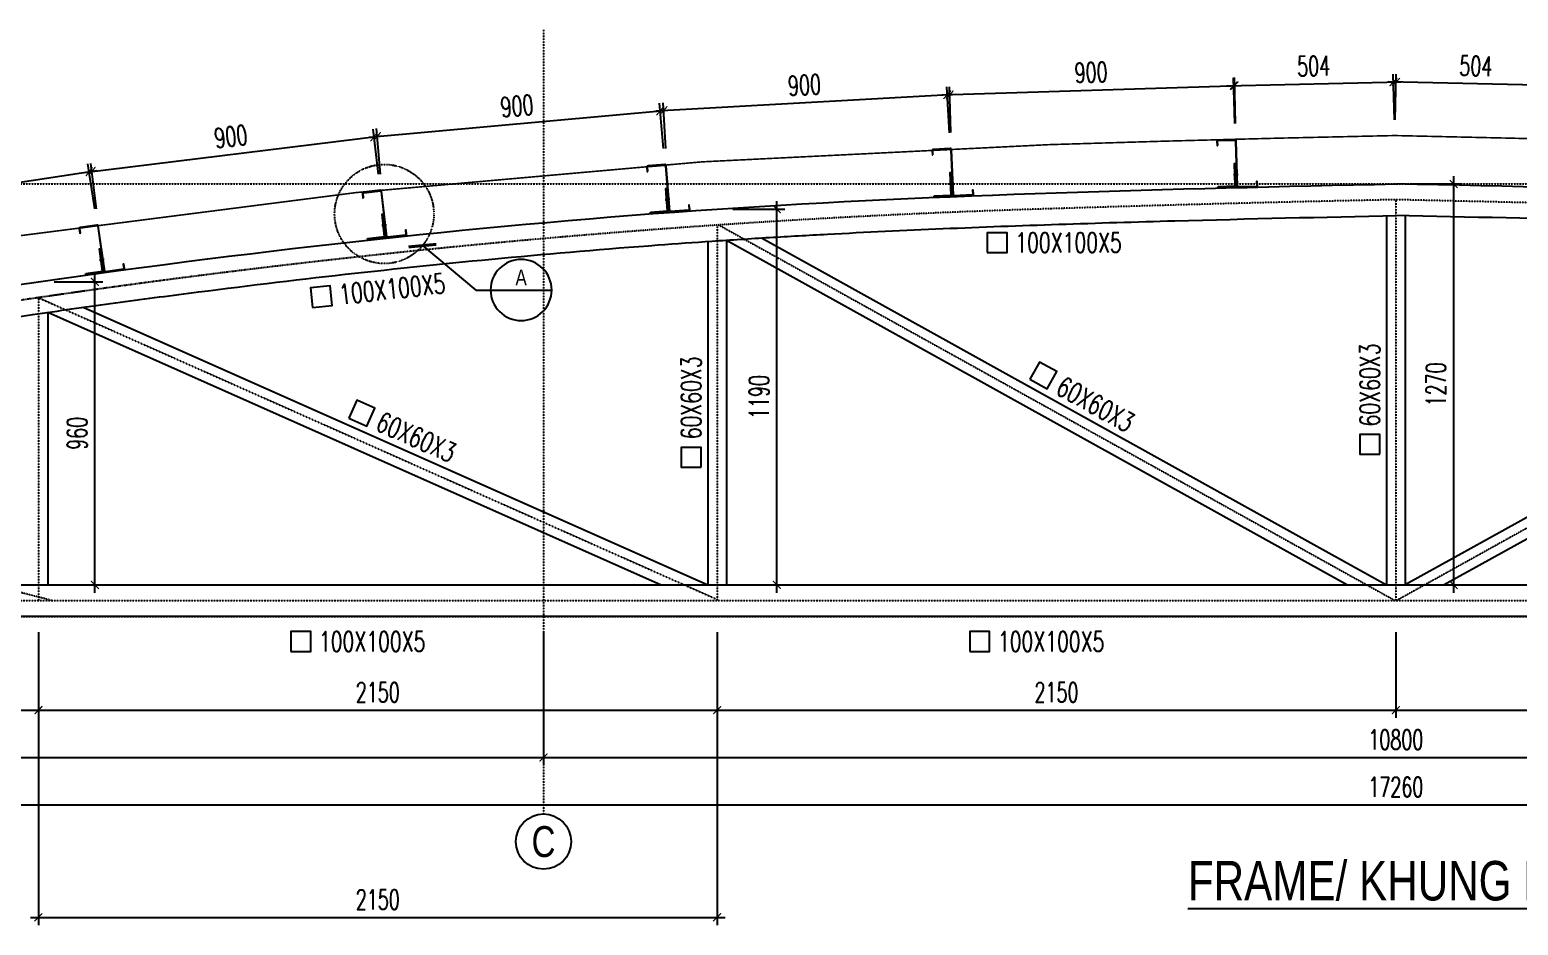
# Model space of a CAD drawing. Header units: millimetres. Extents: x -702765 to 835888, y -645289 to 262.
# Drawn here: x 602216 to 621077, y -596171 to -584826 of the extents above; entities that cross this region are included whole.
import ezdxf
from ezdxf.enums import TextEntityAlignment as Align

# ---------------------------------------------------------------- set-up
doc = ezdxf.new("R2010")
doc.units = ezdxf.units.MM
doc.header["$LTSCALE"] = 0.01
for name, pattern in [('CENTER2', [1.125, 0.75, -0.125, 0.125, -0.125]), ('DASHED2', [0.375, 0.25, -0.125]), ('HIDDEN', [9.525, 6.35, -3.175])]:
    doc.linetypes.add(name, pattern=pattern)
doc.layers.add('0-Text', color=31, linetype='Continuous', lineweight=30)
doc.layers.add('ccu11-Dim', color=8, linetype='Continuous', lineweight=18)
for name, color, linetype in [('ccu11-Chidan', 9, 'Continuous'), ('ccu11-Khuat', 9, 'HIDDEN'), ('ccu11-Manh', 8, 'Continuous'), ('ccu11-Text', 31, 'Continuous'), ('ccu11-Thay', 7, 'Continuous'), ('ccu11-Thep', 4, 'Continuous'), ('ccu11-Truc', 13, 'CENTER2')]:
    doc.layers.add(name, color=color, linetype=linetype)
doc.styles.add('ccu11-dim', font='vnsimli.shx', dxfattribs={"width": 0.65, "bigfont": 'bigfont.shx'})
doc.styles.add('ccu11-VnAvantH', font='VHAVAN.TTF')
doc.styles.add('ccu11-VnAvH-B', font='VHAVANB.TTF')
doc.styles.add('ccu11_vnsimli', font='vnsimli.shx', dxfattribs={"width": 0.8, "bigfont": 'vns.shx'})
doc.dimstyles.new('ccu11-100x2', dxfattribs={"dimscale": 100, "dimtxt": 2.5, "dimasz": 1, "dimexe": 1, "dimexo": 2, "dimgap": 1, "dimtad": 1, "dimdec": 0, "dimlfac": 0.5, "dimdsep": 46, "dimtxsty": 'ccu11-dim', "dimblk": 'ARCHTICK', "dimcen": -1, "dimdle": 1, "dimclrd": 256, "dimclre": 256, "dimclrt": 31, "dimadec": 0, "dimazin": 2, "dimtfac": 0.1, "dimtdec": 0, "dimtmove": 0, "dimatfit": 1, "dimldrblk": 'ARCHTICK', "dimfxl": 0, "dimtvp": 0.833333, "dimtolj": 1, "dimtzin": 12, "dimarcsym": 0})
doc.dimstyles.new('ccu11-100x4', dxfattribs={"dimscale": 100, "dimtxt": 2.5, "dimasz": 1, "dimexe": 1, "dimexo": 2, "dimgap": 1, "dimtad": 1, "dimdec": 0, "dimlfac": 0.25, "dimdsep": 46, "dimtxsty": 'ccu11-dim', "dimblk": 'ARCHTICK', "dimcen": -1, "dimdle": 1, "dimclrd": 256, "dimclre": 256, "dimclrt": 31, "dimadec": 0, "dimazin": 2, "dimtfac": 0.1, "dimtdec": 0, "dimtmove": 0, "dimatfit": 1, "dimldrblk": 'ARCHTICK', "dimfxl": 0, "dimtvp": 0.833333, "dimtolj": 1, "dimtzin": 12, "dimarcsym": 0})

# ---------------------------------------------------------------- blocks, each defined once
blk = doc.blocks.new('_ArchTick')
at = {"color": 0, "linetype": 'ByBlock', "const_width": 0.15}
blk.add_lwpolyline([(-0.5, -0.5), (0.5, 0.5)], dxfattribs=at)
blk = doc.blocks.new('*D715')
at = {"layer": 'ccu11-Manh', "lineweight": -2}
for p, q in [((620259, -591959), (620259, -586679)), ((619726, -586779), (620359, -586779)), ((619726, -591859), (620359, -591859))]:
    blk.add_line(p, q, dxfattribs=at)
at = {"layer": 'Defpoints', "color": 0}
for p in [(619526, -586779), (620259, -586779), (619526, -591859)]:
    blk.add_point(p, dxfattribs=at)
at = {"layer": 'ccu11-Manh', "lineweight": -2, "xscale": 100, "yscale": 100, "zscale": 100}
for p, rotation in [((620259, -586779), 90), ((620259, -591859), 270)]:
    blk.add_blockref('_ArchTick', p, dxfattribs=dict(at, rotation=rotation))
at = {"layer": 'ccu11-Manh', "color": 31, "insert": (620034, -589319), "char_height": 250, "attachment_point": 5, "rotation": 90, "style": 'ccu11-dim'}
blk.add_mtext('\\A1;1270', dxfattribs=at)
blk = doc.blocks.new('*D717')
at = {"layer": 'ccu11-Manh', "lineweight": -2}
for p, q in [((602526, -588019), (603142, -588019)), ((603042, -591959), (603042, -587919)), ((602526, -591859), (603142, -591859))]:
    blk.add_line(p, q, dxfattribs=at)
at = {"layer": 'Defpoints', "color": 0}
for p in [(602326, -588019), (603042, -588019), (602326, -591859)]:
    blk.add_point(p, dxfattribs=at)
at = {"layer": 'ccu11-Manh', "lineweight": -2, "xscale": 100, "yscale": 100, "zscale": 100}
for p, rotation in [((603042, -588019), 90), ((603042, -591859), 270)]:
    blk.add_blockref('_ArchTick', p, dxfattribs=dict(at, rotation=rotation))
at = {"layer": 'ccu11-Manh', "color": 31, "insert": (602817, -589939), "char_height": 250, "attachment_point": 5, "rotation": 90, "style": 'ccu11-dim'}
blk.add_mtext('\\A1;960', dxfattribs=at)
blk = doc.blocks.new('*D718')
at = {"layer": 'ccu11-Manh', "lineweight": -2}
for p, q in [((611126, -587099), (611783, -587099)), ((611683, -591959), (611683, -586999)), ((611126, -591859), (611783, -591859))]:
    blk.add_line(p, q, dxfattribs=at)
at = {"layer": 'Defpoints', "color": 0}
for p in [(610926, -587099), (611683, -587099), (610926, -591859)]:
    blk.add_point(p, dxfattribs=at)
at = {"layer": 'ccu11-Manh', "lineweight": -2, "xscale": 100, "yscale": 100, "zscale": 100}
for p, rotation in [((611683, -587099), 90), ((611683, -591859), 270)]:
    blk.add_blockref('_ArchTick', p, dxfattribs=dict(at, rotation=rotation))
at = {"layer": 'ccu11-Manh', "color": 31, "insert": (611458, -589479), "char_height": 250, "attachment_point": 5, "rotation": 90, "style": 'ccu11-dim'}
blk.add_mtext('\\A1;1190', dxfattribs=at)
blk = doc.blocks.new('*U691')
at = {"layer": 'ccu11-Manh'}
for p, q in [((619, 162), (562, 162)), ((571, 171), (571, 153))]:
    blk.add_line(p, q, dxfattribs=at)
blk.add_lwpolyline([(364, 20), (580, 20), (580, 304), (600, 304), (600, 0), (364, 0)], close=True, dxfattribs=at)
at = {"layer": 'ccu11-Thep'}
blk.add_lwpolyline([(371, 538), (371, 593, -0.414214), (379, 601), (592, 601, -0.414214), (600, 593), (600, 15, 0.414214), (615, 0), (845, 0, 0.414214), (860, 15), (860, 70), (852, 70), (852, 15, -0.414214), (845, 8), (615, 8, -0.414214), (608, 15), (607, 593, 0.414214), (592, 608), (379, 608, 0.414214), (363, 593), (363, 538), (371, 538)], format="xyb", dxfattribs=at)
blk = doc.blocks.new('*U692')
at = {"layer": 'ccu11-Truc', "color": 0, "linetype": 'ByBlock', "lineweight": -2, "transparency": 16777216}
for p, rotation in [((1902181, 260775), 2.605742973666896), ((1905778, 260900), 1.52210432343685), ((1898588, 260554), 4.510553669320915), ((1895004, 260211), 6.407564428172361), ((1891433, 259756), 8.045831446326384)]:
    blk.add_blockref('*U691', p, dxfattribs=dict(at, rotation=rotation))
blk = doc.blocks.new('*D726')
at = {"layer": 'ccu11-Dim', "lineweight": -2}
for p, q in [((603040, -587094), (602954, -586525)), ((599310, -587175), (603068, -586609)), ((599480, -587630), (599394, -587061))]:
    blk.add_line(p, q, dxfattribs=at)
at = {"layer": 'Defpoints', "color": 0}
for p in [(602969, -586624), (603069, -587292), (599510, -587828)]:
    blk.add_point(p, dxfattribs=at)
at = {"layer": 'ccu11-Dim', "lineweight": -2, "xscale": 100, "yscale": 100, "zscale": 100}
for p, rotation in [((602969, -586624), 8.56427055594974), ((599409, -587160), 188.5642705559497)]:
    blk.add_blockref('_ArchTick', p, dxfattribs=dict(at, rotation=rotation))
at = {"layer": 'ccu11-Dim', "color": 31, "insert": (601155, -586670), "char_height": 250, "attachment_point": 5, "rotation": 8.5643, "style": 'ccu11-dim'}
blk.add_mtext('\\A1;900', dxfattribs=at)
blk = doc.blocks.new('*D727')
at = {"layer": 'ccu11-Dim', "lineweight": -2}
for p, q in [((602905, -586633), (606677, -586171)), ((606635, -586656), (606566, -586084)), ((603062, -587093), (602992, -586521))]:
    blk.add_line(p, q, dxfattribs=at)
at = {"layer": 'Defpoints', "color": 0}
for p in [(606578, -586183), (606660, -586854), (603086, -587291)]:
    blk.add_point(p, dxfattribs=at)
at = {"layer": 'ccu11-Dim', "lineweight": -2, "xscale": 100, "yscale": 100, "zscale": 100}
for p, rotation in [((606578, -586183), 6.975073427227532), ((603004, -586620), 186.9750734272276)]:
    blk.add_blockref('_ArchTick', p, dxfattribs=dict(at, rotation=rotation))
at = {"layer": 'ccu11-Dim', "color": 31, "insert": (604764, -586178), "char_height": 250, "attachment_point": 5, "rotation": 6.9751, "style": 'ccu11-dim'}
blk.add_mtext('\\A1;900', dxfattribs=at)
blk = doc.blocks.new('*D728')
at = {"layer": 'ccu11-Dim', "lineweight": -2}
for p, q in [((610246, -586331), (610194, -585754)), ((606518, -586187), (610303, -585845)), ((606661, -586655), (606609, -586078))]:
    blk.add_line(p, q, dxfattribs=at)
at = {"layer": 'Defpoints', "color": 0}
for p in [(610203, -585854), (610264, -586530), (606679, -586854)]:
    blk.add_point(p, dxfattribs=at)
at = {"layer": 'ccu11-Dim', "lineweight": -2, "xscale": 100, "yscale": 100, "zscale": 100}
for p, rotation in [((610203, -585854), 5.16457966271027), ((606618, -586178), 185.1645796627103)]:
    blk.add_blockref('_ArchTick', p, dxfattribs=dict(at, rotation=rotation))
at = {"layer": 'ccu11-Dim', "color": 31, "insert": (608390, -585792), "char_height": 250, "attachment_point": 5, "rotation": 5.1646, "style": 'ccu11-dim'}
blk.add_mtext('\\A1;900', dxfattribs=at)
blk = doc.blocks.new('*D729')
at = {"layer": 'ccu11-Dim', "lineweight": -2}
for p, q in [((613869, -586131), (613836, -585549)), ((610148, -585855), (613942, -585643)), ((610274, -586332), (610242, -585750))]:
    blk.add_line(p, q, dxfattribs=at)
at = {"layer": 'Defpoints', "color": 0}
for p in [(613842, -585649), (613880, -586331), (610286, -586532)]:
    blk.add_point(p, dxfattribs=at)
at = {"layer": 'ccu11-Dim', "lineweight": -2, "xscale": 100, "yscale": 100, "zscale": 100}
for p, rotation in [((613842, -585649), 3.191961917684105), ((610248, -585849), 183.1919619176841)]:
    blk.add_blockref('_ArchTick', p, dxfattribs=dict(at, rotation=rotation))
at = {"layer": 'ccu11-Dim', "color": 31, "insert": (612032, -585525), "char_height": 250, "attachment_point": 5, "rotation": 3.192, "style": 'ccu11-dim'}
blk.add_mtext('\\A1;900', dxfattribs=at)
blk = doc.blocks.new('*D730')
at = {"layer": 'ccu11-Dim', "lineweight": -2}
for p, q in [((617486, -586012), (617468, -585434)), ((613773, -585651), (617571, -585531)), ((613888, -586126), (613870, -585548))]:
    blk.add_line(p, q, dxfattribs=at)
at = {"layer": 'Defpoints', "color": 0}
for p in [(617471, -585534), (613894, -586326), (617493, -586212)]:
    blk.add_point(p, dxfattribs=at)
at = {"layer": 'ccu11-Dim', "lineweight": -2, "xscale": 100, "yscale": 100, "zscale": 100}
for p, rotation in [((613873, -585648), 181.8095428113726), ((617471, -585534), 1.809542811372651)]:
    blk.add_blockref('_ArchTick', p, dxfattribs=dict(at, rotation=rotation))
at = {"layer": 'ccu11-Dim', "color": 31, "insert": (615665, -585366), "char_height": 250, "attachment_point": 5, "rotation": 1.8095, "style": 'ccu11-dim'}
blk.add_mtext('\\A1;900', dxfattribs=at)
blk = doc.blocks.new('*D731')
at = {"layer": 'ccu11-Dim', "lineweight": -2}
for p, q in [((617493, -586013), (617480, -585433)), ((619508, -585967), (619494, -585387)), ((617382, -585536), (619596, -585485))]:
    blk.add_line(p, q, dxfattribs=at)
at = {"layer": 'Defpoints', "color": 0}
for p in [(619496, -585487), (619512, -586167), (617498, -586213)]:
    blk.add_point(p, dxfattribs=at)
at = {"layer": 'ccu11-Dim', "lineweight": -2, "xscale": 100, "yscale": 100, "zscale": 100}
for p, rotation in [((619496, -585487), 1.315318767992489), ((617482, -585533), 181.3153187679925)]:
    blk.add_blockref('_ArchTick', p, dxfattribs=dict(at, rotation=rotation))
at = {"layer": 'ccu11-Dim', "color": 31, "insert": (618484, -585285), "char_height": 250, "attachment_point": 5, "rotation": 1.3153, "style": 'ccu11-dim'}
blk.add_mtext('\\A1;504', dxfattribs=at)
blk = doc.blocks.new('*D742')
at = {"layer": 'ccu11-Dim', "lineweight": -2}
for p, q in [((619517, -585967), (619531, -585387)), ((621531, -586013), (621545, -585433)), ((621642, -585536), (619428, -585485))]:
    blk.add_line(p, q, dxfattribs=at)
at = {"layer": 'Defpoints', "color": 0}
for p in [(619528, -585487), (619513, -586167), (621527, -586213)]:
    blk.add_point(p, dxfattribs=at)
at = {"layer": 'ccu11-Dim', "lineweight": -2, "xscale": 100, "yscale": 100, "zscale": 100}
for p, rotation in [((619528, -585487), 178.6846812320075), ((621542, -585533), 358.6846812320075)]:
    blk.add_blockref('_ArchTick', p, dxfattribs=dict(at, rotation=rotation))
at = {"layer": 'ccu11-Dim', "color": 31, "insert": (620540, -585285), "char_height": 250, "attachment_point": 5, "rotation": 358.6847, "style": 'ccu11-dim'}
blk.add_mtext('\\A1;504', dxfattribs=at)
blk = doc.blocks.new('*D746')
at = {"layer": 'ccu11-Manh', "lineweight": -2}
for p, q in [((593726, -592459), (593726, -593545)), ((602326, -592459), (602326, -593545)), ((593626, -593445), (602426, -593445))]:
    blk.add_line(p, q, dxfattribs=at)
at = {"layer": 'Defpoints', "color": 0}
for p in [(593726, -592259), (602326, -592259), (602326, -593445)]:
    blk.add_point(p, dxfattribs=at)
at = {"layer": 'ccu11-Manh', "lineweight": -2, "xscale": 100, "yscale": 100, "zscale": 100, "rotation": 180}
blk.add_blockref('_ArchTick', (593726, -593445), dxfattribs=at)
at = {"layer": 'ccu11-Manh', "lineweight": -2, "xscale": 100, "yscale": 100, "zscale": 100}
blk.add_blockref('_ArchTick', (602326, -593445), dxfattribs=at)
at = {"layer": 'ccu11-Manh', "color": 31, "insert": (598026, -593220), "char_height": 250, "attachment_point": 5, "style": 'ccu11-dim'}
blk.add_mtext('\\A1;2150', dxfattribs=at)
blk = doc.blocks.new('*D747')
at = {"layer": 'ccu11-Manh', "lineweight": -2}
for p, q in [((602326, -592459), (602326, -593545)), ((610926, -592459), (610926, -593545)), ((602226, -593445), (611026, -593445))]:
    blk.add_line(p, q, dxfattribs=at)
at = {"layer": 'Defpoints', "color": 0}
for p in [(602326, -592259), (610926, -592259), (610926, -593445)]:
    blk.add_point(p, dxfattribs=at)
at = {"layer": 'ccu11-Manh', "lineweight": -2, "xscale": 100, "yscale": 100, "zscale": 100, "rotation": 180}
blk.add_blockref('_ArchTick', (602326, -593445), dxfattribs=at)
at = {"layer": 'ccu11-Manh', "lineweight": -2, "xscale": 100, "yscale": 100, "zscale": 100}
blk.add_blockref('_ArchTick', (610926, -593445), dxfattribs=at)
at = {"layer": 'ccu11-Manh', "color": 31, "insert": (606626, -593220), "char_height": 250, "attachment_point": 5, "style": 'ccu11-dim'}
blk.add_mtext('\\A1;2150', dxfattribs=at)
blk = doc.blocks.new('*D748')
at = {"layer": 'ccu11-Manh', "lineweight": -2}
for p, q in [((610926, -592459), (610926, -593545)), ((619526, -592459), (619526, -593545)), ((610826, -593445), (619626, -593445))]:
    blk.add_line(p, q, dxfattribs=at)
at = {"layer": 'Defpoints', "color": 0}
for p in [(610926, -592259), (619526, -592259), (619526, -593445)]:
    blk.add_point(p, dxfattribs=at)
at = {"layer": 'ccu11-Manh', "lineweight": -2, "xscale": 100, "yscale": 100, "zscale": 100, "rotation": 180}
blk.add_blockref('_ArchTick', (610926, -593445), dxfattribs=at)
at = {"layer": 'ccu11-Manh', "lineweight": -2, "xscale": 100, "yscale": 100, "zscale": 100}
blk.add_blockref('_ArchTick', (619526, -593445), dxfattribs=at)
at = {"layer": 'ccu11-Manh', "color": 31, "insert": (615226, -593220), "char_height": 250, "attachment_point": 5, "style": 'ccu11-dim'}
blk.add_mtext('\\A1;2150', dxfattribs=at)
blk = doc.blocks.new('*D749')
at = {"layer": 'ccu11-Manh', "lineweight": -2}
for p, q in [((619526, -592459), (619526, -593545)), ((628126, -592459), (628126, -593545)), ((619426, -593445), (628226, -593445))]:
    blk.add_line(p, q, dxfattribs=at)
at = {"layer": 'Defpoints', "color": 0}
for p in [(619526, -592259), (628126, -592259), (628126, -593445)]:
    blk.add_point(p, dxfattribs=at)
at = {"layer": 'ccu11-Manh', "lineweight": -2, "xscale": 100, "yscale": 100, "zscale": 100, "rotation": 180}
blk.add_blockref('_ArchTick', (619526, -593445), dxfattribs=at)
at = {"layer": 'ccu11-Manh', "lineweight": -2, "xscale": 100, "yscale": 100, "zscale": 100}
blk.add_blockref('_ArchTick', (628126, -593445), dxfattribs=at)
at = {"layer": 'ccu11-Manh', "color": 31, "insert": (623826, -593220), "char_height": 250, "attachment_point": 5, "style": 'ccu11-dim'}
blk.add_mtext('\\A1;2150', dxfattribs=at)
blk = doc.blocks.new('*D753')
at = {"layer": 'ccu11-Manh', "lineweight": -2}
for p, q in [((585006, -593145), (585006, -594745)), ((654046, -593145), (654046, -594745)), ((584906, -594645), (654146, -594645))]:
    blk.add_line(p, q, dxfattribs=at)
at = {"layer": 'Defpoints', "color": 0}
for p in [(585006, -592945), (654046, -592945), (654046, -594645)]:
    blk.add_point(p, dxfattribs=at)
at = {"layer": 'ccu11-Manh', "lineweight": -2, "xscale": 100, "yscale": 100, "zscale": 100, "rotation": 180}
blk.add_blockref('_ArchTick', (585006, -594645), dxfattribs=at)
at = {"layer": 'ccu11-Manh', "lineweight": -2, "xscale": 100, "yscale": 100, "zscale": 100}
blk.add_blockref('_ArchTick', (654046, -594645), dxfattribs=at)
at = {"layer": 'ccu11-Manh', "color": 31, "insert": (619526, -594420), "char_height": 250, "attachment_point": 5, "style": 'ccu11-dim'}
blk.add_mtext('\\A1;17260', dxfattribs=at)
blk = doc.blocks.new('ct-trich')
at = {"layer": 'ccu11-Chidan', "color": 7}
blk.add_lwpolyline([(484, 0), (-484, 0)], dxfattribs=at)
at = {"layer": 'ccu11-Chidan', "color": 3}
blk.add_circle((0, 0), 484, dxfattribs=at)
at = {"layer": 'ccu11-Text', "style": 'ccu11-VnAvantH', "width": 0.8}
blk.add_attdef('B', text='', height=250, dxfattribs=at).set_placement((0, 0), align=Align.BOTTOM_CENTER)
blk.add_attdef('B', text='', height=180, dxfattribs=at).set_placement((0, -76), align=Align.TOP_CENTER)
blk = doc.blocks.new('*D804')
at = {"layer": 'ccu11-Dim', "lineweight": -2}
for p, q in [((587126, -592459), (587126, -594145)), ((608726, -592459), (608726, -594145)), ((587026, -594045), (608826, -594045))]:
    blk.add_line(p, q, dxfattribs=at)
at = {"layer": 'Defpoints', "color": 0}
for p in [(587126, -592259), (608726, -592259), (608726, -594045)]:
    blk.add_point(p, dxfattribs=at)
at = {"layer": 'ccu11-Dim', "lineweight": -2, "xscale": 100, "yscale": 100, "zscale": 100, "rotation": 180}
blk.add_blockref('_ArchTick', (587126, -594045), dxfattribs=at)
at = {"layer": 'ccu11-Dim', "lineweight": -2, "xscale": 100, "yscale": 100, "zscale": 100}
blk.add_blockref('_ArchTick', (608726, -594045), dxfattribs=at)
at = {"layer": 'ccu11-Dim', "color": 31, "insert": (597926, -593820), "char_height": 250, "attachment_point": 5, "style": 'ccu11-dim'}
blk.add_mtext('\\A1;10800', dxfattribs=at)
blk = doc.blocks.new('*D805')
at = {"layer": 'ccu11-Dim', "lineweight": -2}
for p, q in [((608726, -592459), (608726, -594145)), ((630326, -592459), (630326, -594145)), ((608626, -594045), (630426, -594045))]:
    blk.add_line(p, q, dxfattribs=at)
at = {"layer": 'Defpoints', "color": 0}
for p in [(608726, -592259), (630326, -592259), (630326, -594045)]:
    blk.add_point(p, dxfattribs=at)
at = {"layer": 'ccu11-Dim', "lineweight": -2, "xscale": 100, "yscale": 100, "zscale": 100, "rotation": 180}
blk.add_blockref('_ArchTick', (608726, -594045), dxfattribs=at)
at = {"layer": 'ccu11-Dim', "lineweight": -2, "xscale": 100, "yscale": 100, "zscale": 100}
blk.add_blockref('_ArchTick', (630326, -594045), dxfattribs=at)
at = {"layer": 'ccu11-Dim', "color": 31, "insert": (619526, -593820), "char_height": 250, "attachment_point": 5, "style": 'ccu11-dim'}
blk.add_mtext('\\A1;10800', dxfattribs=at)
blk = doc.blocks.new('ccu11_shtruc')
at = {"layer": 'ccu11-Truc', "color": 7, "linetype": 'ByBlock'}
blk.add_circle((0, -350), 350, dxfattribs=at)
at = {"layer": 'ccu11-Truc', "color": 31, "style": 'ccu11-VnAvantH', "width": 0.8}
blk.add_attdef('C', text='', height=400, dxfattribs=at).set_placement((0, -350), align=Align.MIDDLE_CENTER)
blk = doc.blocks.new('*D816')
at = {"layer": 'ccu11-Manh', "lineweight": -2}
for p, q in [((602326, -592838), (602326, -596171)), ((610926, -592838), (610926, -596171)), ((602226, -596071), (611026, -596071))]:
    blk.add_line(p, q, dxfattribs=at)
at = {"layer": 'Defpoints', "color": 0}
for p in [(602326, -592638), (610926, -592638), (610926, -596071)]:
    blk.add_point(p, dxfattribs=at)
at = {"layer": 'ccu11-Manh', "lineweight": -2, "xscale": 100, "yscale": 100, "zscale": 100, "rotation": 180}
blk.add_blockref('_ArchTick', (602326, -596071), dxfattribs=at)
at = {"layer": 'ccu11-Manh', "lineweight": -2, "xscale": 100, "yscale": 100, "zscale": 100}
blk.add_blockref('_ArchTick', (610926, -596071), dxfattribs=at)
at = {"layer": 'ccu11-Manh', "color": 31, "insert": (606626, -595846), "char_height": 250, "attachment_point": 5, "style": 'ccu11-dim'}
blk.add_mtext('\\A1;2150', dxfattribs=at)

msp = doc.modelspace()

# ---------------------------------------------------------------- linework, layer by layer
at = {"layer": 'ccu11-Khuat', "linetype": 'DASHED2'}
msp.add_circle((606707.8, -587160.1), 628.4, dxfattribs=at)
at = {"layer": 'ccu11-Thay'}
for p, q in [((619406.2, -587181.5), (619406.2, -591858.7)), ((619646.2, -587181.5), (619646.2, -591858.7)), ((610806.2, -587507.7), (610806.2, -591858.7)), ((611046.2, -587491.6), (618911.7, -591858.7)), ((611489.8, -587463.4), (619406.2, -591858.7)), ((627562.5, -587463.4), (619646.2, -591858.7)), ((628006.2, -587491.6), (620140.6, -591858.7)), ((602446.2, -588405.6), (610215.2, -591858.7)), ((602894.8, -588342.3), (610806.2, -591858.7))]:
    msp.add_line(p, q, dxfattribs=at)
at = {"layer": 'ccu11-Thay', "const_width": 20}
for points in [[(584841.4, -591268.9, -0.0029484), (589069.3, -590105.6, -0.0315355), (601991.4, -587448.2, -0.0292786), (615129.5, -586281.7, -0.0028484), (619512.4, -586166.4)], [(654183.4, -591268.9, 0.0029484), (649955.4, -590105.6, 0.0315355), (637033.3, -587448.2, 0.0292786), (623895.3, -586281.7, 0.0028484), (619512.4, -586166.4)]]:
    msp.add_lwpolyline(points, format="xyb", dxfattribs=at)
at = {"layer": 'ccu11-Thay'}
for points in [[(611046.2, -587491.6), (611046.2, -591858.7)], [(602446.2, -588405.6), (602446.2, -591858.7)]]:
    msp.add_lwpolyline(points, dxfattribs=at)
msp.add_lwpolyline([(585006.2, -591858.7), (654046.2, -591858.7), (654046.2, -592258.7), (585006.2, -592258.7)], close=True, dxfattribs=at)
for points in [[(585006.2, -591858.7), (593726.2, -589578.7), (602326.2, -588018.7), (610926.2, -587098.7), (619526.2, -586778.7)], [(654046.2, -591858.7), (645326.2, -589578.7), (636726.2, -588018.7), (628126.2, -587098.7), (619526.2, -586778.7)]]:
    msp.add_spline(points, degree=3, dxfattribs=at)
for points in [[(586495, -591858.7), (586683, -591806.4), (586870.9, -591754.3), (588355.3, -591343.6), (589652.1, -590991.8), (591309.5, -590568.9), (591667.1, -590479.3), (592343, -590313.3), (592661.4, -590236.6), (593245.1, -590099), (593510.3, -590037.7), (594125.6, -589898.3), (594475.8, -589821.1), (595177.4, -589670.9), (595528.7, -589597.7), (596583.9, -589384.1), (597289.1, -589249.3), (599409.5, -588866.1), (600829.2, -588638.5), (602581.9, -588385.9), (602911.4, -588339.6), (603570.6, -588249.5), (603900.4, -588205.7), (604890, -588078.3), (605550.3, -587998.6), (607532.5, -587776.5), (608855.9, -587651.2), (610406.7, -587535.5), (610632.9, -587519.4), (611102.8, -587487.6), (611346.6, -587472), (611834.5, -587442.6), (612078.5, -587428.7), (612810.8, -587389.4), (613299.4, -587366.3), (614766, -587304.3), (615745.1, -587272.9), (617661, -587220.7), (618597.8, -587199.7), (619535.2, -587178.6)], [(652557.3, -591858.7), (652369.4, -591806.4), (652181.4, -591754.3), (650697, -591343.6), (649400.2, -590991.8), (647742.8, -590568.9), (647385.3, -590479.3), (646709.3, -590313.3), (646390.9, -590236.6), (645807.2, -590099), (645542, -590037.7), (644926.8, -589898.3), (644576.5, -589821.1), (643874.9, -589670.9), (643523.6, -589597.7), (642468.4, -589384.1), (641763.2, -589249.3), (639642.8, -588866.1), (638223.1, -588638.5), (636470.4, -588385.9), (636140.9, -588339.6), (635481.7, -588249.5), (635151.9, -588205.7), (634162.3, -588078.3), (633502, -587998.6), (631519.8, -587776.5), (630196.5, -587651.2), (628645.6, -587535.5), (628419.5, -587519.4), (627949.5, -587487.6), (627705.7, -587472), (627217.8, -587442.6), (626973.8, -587428.7), (626241.5, -587389.4), (625752.9, -587366.3), (624286.3, -587304.3), (623307.2, -587272.9), (621391.3, -587220.7), (620454.6, -587199.7), (619517.2, -587178.6)]]:
    msp.add_open_spline(points, degree=3, knots=[358.4243716, 358.4243716, 358.4243716, 358.4243716, 504.7376445, 504.7376445, 1514.2129334, 1514.2129334, 1791.6219152, 1791.6219152, 2038.2431889, 2038.2431889, 2243.3496628, 2243.3496628, 2513.6060266, 2513.6060266, 2783.8623905, 2783.8623905, 3324.3751182, 3324.3751182, 4405.4005735, 4405.4005735, 4655.508931, 4655.508931, 4905.6172885, 4905.6172885, 5405.8340034, 5405.8340034, 6406.2674333, 6406.2674333, 6577.0603322, 6577.0603322, 6761.0794353, 6761.0794353, 6945.0985384, 6945.0985384, 7313.1367446, 7313.1367446, 8049.213157, 8049.213157, 8752.1274851, 8752.1274851, 8752.1274851, 8752.1274851], dxfattribs=at)
at = {"layer": 'ccu11-Thep'}
for points in [[(614349.5, -587647.2), (614599.5, -587647.2), (614599.5, -587397.2), (614349.5, -587397.2)], [(605799.4, -588345.1), (606047.9, -588317.8), (606020.6, -588069.3), (605772.1, -588096.6)], [(614890.4, -589254.8), (615108.9, -589376.2), (615230.3, -589157.6), (615011.7, -589036.3)], [(606259.1, -589745.2), (606487.5, -589846.8), (606589.1, -589618.3), (606360.6, -589516.8)], [(619321.7, -590204.8), (619321.7, -589954.8), (619071.7, -589954.8), (619071.7, -590204.8)], [(610721.7, -590367.9), (610721.7, -590117.9), (610471.7, -590117.9), (610471.7, -590367.9)], [(605525.6, -592701.5), (605775.6, -592701.5), (605775.6, -592451.5), (605525.6, -592451.5)], [(614129.3, -592701.5), (614379.3, -592701.5), (614379.3, -592451.5), (614129.3, -592451.5)]]:
    msp.add_lwpolyline(points, close=True, dxfattribs=at)
at = {"layer": 'ccu11-Truc'}
for p, q in [((608726.2, -584826.3), (608726.2, -594761.2)), ((583907, -586778.7), (656524.4, -586778.7)), ((619526.2, -586978.7), (619526.2, -592058.7)), ((610926.2, -587299.1), (610926.2, -592058.7)), ((610944.5, -587297.9), (619519.2, -592058.7)), ((628107.8, -587297.9), (619533.1, -592058.7)), ((602325.8, -588220.7), (610960.7, -592058.7)), ((602326.2, -588220.7), (602326.2, -592058.7)), ((602502.8, -592058.7), (593678.1, -589794.6)), ((585006.2, -592058.7), (654046.2, -592058.7)), ((583907, -592258.7), (656524.4, -592258.7))]:
    msp.add_line(p, q, dxfattribs=at)
msp.add_lwpolyline([(585060, -592051.3, -0.0029479), (589278.7, -590890.6, -0.0315527), (602108, -588252.2, -0.0292906), (615157, -587093.6, -0.0028478), (619530.7, -586978.6)], format="xyb", dxfattribs=at)
msp.add_open_spline([(653992.3, -592051.3), (653345.2, -591870.5), (652698.2, -591689.7), (650756.6, -591152.6), (649461.4, -590801.2), (647779.5, -590371.8), (647396.4, -590275.9), (646690, -590102.8), (646366.6, -590025.2), (645770.2, -589885.1), (645497.3, -589822.2), (644950.8, -589699.1), (644677.3, -589638.7), (643855.8, -589461.5), (643306.9, -589348.2), (641657.4, -589022.3), (640553.5, -588823.3), (638994, -588565.1), (638540.7, -588492.8), (637731.3, -588368.2), (637375.3, -588314.9), (636688.6, -588214.9), (636357.8, -588168), (635696.1, -588076.6), (635365.1, -588032.2), (634371.7, -587902.8), (633708.8, -587821.7), (631718.7, -587595.5), (630389.9, -587467.5), (628783.7, -587344.9), (628507.9, -587325), (627903.7, -587283.9), (627575.4, -587263.3), (626918.4, -587225.1), (626589.8, -587207.5), (625603.6, -587158.5), (624945.7, -587131.1), (622970.8, -587059.9), (621652.7, -587027.2), (620063.1, -586990.8), (619792.4, -586984.7), (619521.7, -586978.6)], degree=3, knots=[0, 0, 0, 0, 503.6513268, 503.6513268, 1510.9539803, 1510.9539803, 1807.6359387, 1807.6359387, 2057.5922849, 2057.5922849, 2268.1880035, 2268.1880035, 2478.7837221, 2478.7837221, 2899.9751593, 2899.9751593, 3742.3580336, 3742.3580336, 4086.9633058, 4086.9633058, 4357.1560851, 4357.1560851, 4607.8673488, 4607.8673488, 4858.5786125, 4858.5786125, 5360.0011399, 5360.0011399, 6362.8461946, 6362.8461946, 6570.7241923, 6570.7241923, 6818.0229151, 6818.0229151, 7065.3216379, 7065.3216379, 7559.9190834, 7559.9190834, 8549.1139745, 8549.1139745, 8752.1274851, 8752.1274851, 8752.1274851, 8752.1274851], dxfattribs=at)

# ---------------------------------------------------------------- block references
at = {"layer": 'ccu11-Chidan'}
ref = msp.add_blockref('ct-trich', (608442.5, -588123.4), dxfattribs=dict(at, xscale=-0.8000000000465661, yscale=0.8000000000465661, zscale=0.8000000000465661))
ref.add_attrib('B', 'a', dxfattribs={"color": 7, "height": 200, "style": 'ccu11-VnAvantH', "width": 0.8}).set_placement((608442.5, -588123.4), align=Align.BOTTOM_CENTER)
at = {"layer": 'ccu11-Dim'}
ref = msp.add_blockref('ccu11_shtruc', (608726.2, -594761.2), dxfattribs=at)
ref.add_attrib('C', 'c', dxfattribs={"layer": 'ccu11-Truc', "color": 31, "height": 392, "style": 'ccu11-VnAvantH', "width": 0.8}).set_placement((608726.2, -595111.2), align=Align.MIDDLE_CENTER)
at = {"layer": 'ccu11-Truc'}
msp.add_blockref('*U692', (-1288866.1, -847740.9), dxfattribs=at)

# ---------------------------------------------------------------- texts
at = {"layer": '0-Text', "style": 'ccu11_vnsimli', "width": 0.7}
for s, rotation, p in [('100X100X5', 0.00049, (614703, -587647.2)), ('100X100X5', 6.27433, (606150.9, -588306.5)), ('60X60X3', 90.00049, (619321.7, -589851.2)), ('60X60X3', 90.00049, (610721.7, -590014.3)), ('60X60X3', 330.9609, (615199.5, -589426.5)), ('60X60X3', 336.03704, (606582.2, -589888.8)), ('100X100X5', 0.00049, (605879.2, -592701.5)), ('100X100X5', 0.00049, (614482.9, -592701.5))]:
    msp.add_text(s, height=250, rotation=rotation, dxfattribs=at).set_placement(p)
at = {"layer": 'ccu11-Text', "style": 'ccu11-VnAvH-B', "width": 0.8}
msp.add_text('%%Uframe/ khung k1', height=500, dxfattribs=at).set_placement((619342.6, -595607.2), align=Align.MIDDLE_CENTER)

# ---------------------------------------------------------------- dimensions: what is measured, and where the dimension line sits
at = {"layer": 'ccu11-Dim'}
for p1, p2, distance, picture, middle in [((613894.5, -586325.6), (617492.6, -586211.9), 678.4, '*D730', (615665, -585365.8)), ((617498, -586213.2), (619512.1, -586167), 680, '*D731', (618484.3, -585285.3)), ((621526.8, -586213.2), (619512.6, -586167), -680, '*D742', (620540.5, -585285.3)), ((610285.6, -586531.6), (613880, -586331.1), 683.2, '*D729', (612032.2, -585524.6)), ((606679.2, -586853.8), (610264.4, -586529.7), 678.4, '*D728', (608390.5, -585792)), ((603086.5, -587291.4), (606659.7, -586854.3), 676, '*D727', (604763.7, -586178.5)), ((599509.5, -587827.8), (603069.3, -587291.7), 675.1, '*D726', (601155.4, -586669.7))]:
    dim = msp.add_aligned_dim(p1=p1, p2=p2, distance=distance, dimstyle='ccu11-100x4', dxfattribs=at)
    dim.commit()
    dim.dimension.update_dxf_attribs({"geometry": picture, "text_midpoint": middle})
for base, p1, p2, picture, middle in [((608726.2, -594045.1), (587126.2, -592258.7), (608726.2, -592258.7), '*D804', (597926.2, -594045.1)), ((630326.2, -594045.1), (608726.2, -592258.7), (630326.2, -592258.7), '*D805', (619526.2, -594045.1))]:
    dim = msp.add_linear_dim(base=base, p1=p1, p2=p2, dimstyle='ccu11-100x2', override={"dimtmove": 0}, dxfattribs=at)
    dim.commit()
    dim.dimension.update_dxf_attribs({"geometry": picture, "text_midpoint": middle, "dimtype": 160})
at = {"layer": 'ccu11-Manh'}
for base, p1, p2, picture, middle in [((620258.6, -586778.7), (619526.2, -591858.7), (619526.2, -586778.7), '*D715', (620033.6, -589318.7)), ((611682.8, -587098.7), (610926.2, -591858.7), (610926.2, -587098.7), '*D718', (611457.8, -589478.7)), ((603041.7, -588018.7), (602326.2, -591858.7), (602326.2, -588018.7), '*D717', (602816.7, -589938.7))]:
    dim = msp.add_linear_dim(base=base, p1=p1, p2=p2, angle=90, dimstyle='ccu11-100x4', override={"dimtmove": 1}, dxfattribs=at)
    dim.commit()
    dim.dimension.update_dxf_attribs({"geometry": picture, "text_midpoint": middle})
for base, p1, p2, picture, middle in [((602326.2, -593445.1), (593726.2, -592258.7), (602326.2, -592258.7), '*D746', (598026.2, -593220.1)), ((610926.2, -593445.1), (602326.2, -592258.7), (610926.2, -592258.7), '*D747', (606626.2, -593220.1)), ((619526.2, -593445.1), (610926.2, -592258.7), (619526.2, -592258.7), '*D748', (615226.2, -593220.1)), ((628126.2, -593445.1), (619526.2, -592258.7), (628126.2, -592258.7), '*D749', (623826.2, -593220.1)), ((610926.2, -596070.9), (602326.2, -592638.2), (610926.2, -592638.2), '*D816', (606626.2, -595845.9))]:
    dim = msp.add_linear_dim(base=base, p1=p1, p2=p2, dimstyle='ccu11-100x4', override={"dimtmove": 1}, dxfattribs=at)
    dim.commit()
    dim.dimension.update_dxf_attribs({"geometry": picture, "text_midpoint": middle})
dim = msp.add_linear_dim(base=(654046.2, -594645.1), p1=(585006.2, -592944.9), p2=(654046.2, -592944.9), dimstyle='ccu11-100x4', override={"dimtmove": 0}, dxfattribs=at)
dim.commit()
dim.dimension.update_dxf_attribs({"geometry": '*D753', "text_midpoint": (619526.2, -594645.1), "dimtype": 160})

# ---------------------------------------------------------------- leaders
msp.add_leader([(607191.7, -587561.1), (607870.4, -588123.4), (608054.9, -588123.4)], dimstyle='ccu11-100x2', override={"dimasz": 2.5, "dimgap": 1, "dimtad": 0}, dxfattribs=at)

doc.saveas('drawing.dxf')
